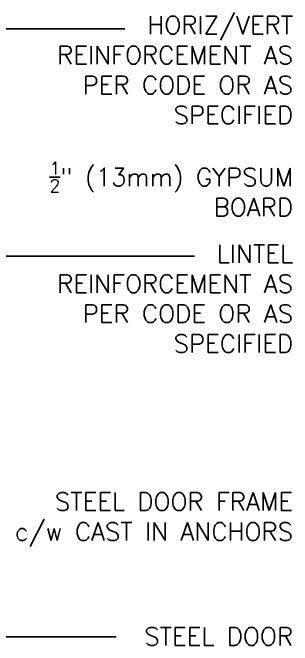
# Model space of a CAD drawing. Header units: inches. Extents: x -99 to -49.8, y 169 to 251.9.
# Drawn here: x -61.46 to -49.8, y 224.09 to 250.47 of the extents above; entities that cross this region are included whole.
import ezdxf

# ---------------------------------------------------------------- set-up
doc = ezdxf.new("R2010")
doc.units = ezdxf.units.IN
doc.header["$LTSCALE"] = 0.5
doc.header["$MEASUREMENT"] = 0
doc.layers.add('TEXT', color=4, linetype='Continuous')
doc.styles.add('DIM', font='romans.shx', dxfattribs={"width": 0.7})
doc.styles.add('ROMANS', font='romans.shx', dxfattribs={"height": 0.75})
doc.dimstyles.new('ext_12', dxfattribs={"dimscale": 12, "dimtxt": 0.09375, "dimasz": 0.09375, "dimexe": 0.09375, "dimexo": 0.0625, "dimgap": 0.0625, "dimtad": 1, "dimdec": 1, "dimzin": 3, "dimdsep": 46, "dimlunit": 4, "dimtxsty": 'DIM', "dimcen": 0.09, "dimdle": 0.09375, "dimclrt": 4, "dimadec": 0, "dimazin": 0, "dimtfac": 1, "dimtdec": 1, "dimtmove": 2, "dimatfit": 3, "dimfxl": 1, "dimfrac": 2, "dimtolj": 1, "dimtzin": 0, "dimarcsym": 0})

msp = doc.modelspace()

# ---------------------------------------------------------------- texts
at = {"layer": 'TEXT', "char_height": 0.75, "attachment_point": 3, "style": 'ROMANS'}
for s, insert, width in [('HORIZ/VERT REINFORCEMENT AS PER CODE OR AS SPECIFIED', (-49.764, 250.328), 12.40385), ('\\A1;{\\H0.7x;\\S1/2;}" (13mm) GYPSUM BOARD', (-49.764, 244.244), 12.40385), ('LINTEL REINFORCEMENT AS PER CODE OR AS SPECIFIED', (-49.764, 240.793), 12.20083), ('STEEL DOOR FRAME\\Pc/w CAST IN ANCHORS', (-49.764, 230.453), 12.20083), ('STEEL DOOR ', (-49.764, 224.836), 12.20083)]:
    msp.add_mtext(s, dxfattribs=dict(at, insert=insert, width=width))

# ---------------------------------------------------------------- leaders
at = {"layer": 'TEXT'}
for points in [[(-72.929, 249.789), (-56.785, 249.789)], [(-73.358, 247.241), (-61.831, 249.789), (-56.785, 249.789)], [(-74.633, 242.951), (-63.965, 240.311), (-53.873, 240.311)], [(-78.792, 224.434), (-57.14, 224.434)]]:
    msp.add_leader(points, dimstyle='ext_12', override={"dimgap": 0.0625, "dimtad": 0}, dxfattribs=at)

doc.saveas('drawing.dxf')
